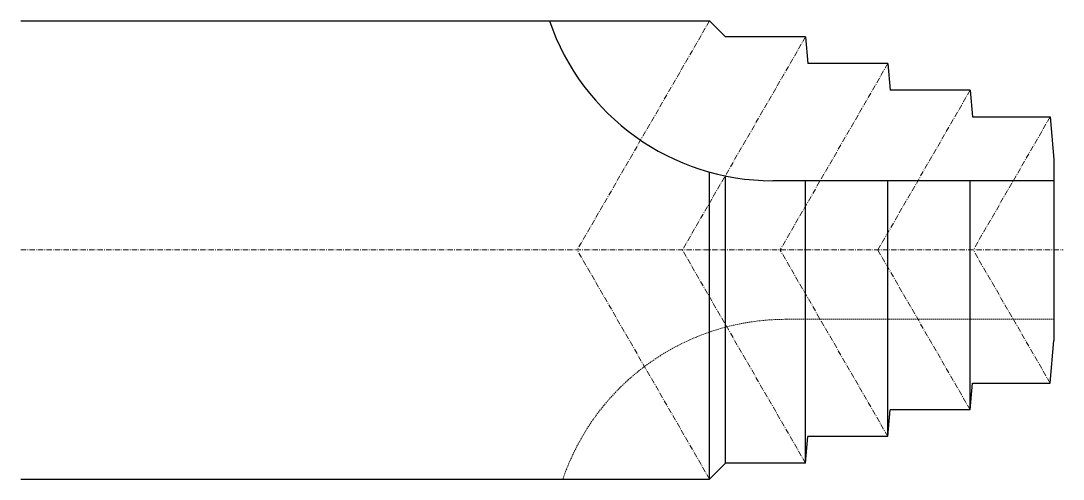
# Model space of a CAD drawing. Header units: millimetres. Extents: x -194 to 2, y -43 to 43.
import ezdxf

# ---------------------------------------------------------------- set-up
doc = ezdxf.new("R2010")
doc.units = ezdxf.units.MM
doc.linetypes.add('CENTER', pattern=[1.5, 1, -0.25, 0, -0.25])
doc.linetypes.add('HIDDEN', pattern=[0.375, 0.25, -0.125])
for name, color, linetype, lineweight in [('1', 4, 'Continuous', 30), ('3', 1, 'HIDDEN', 9), ('4', 2, 'CENTER', 9)]:
    doc.layers.add(name, color=color, linetype=linetype, lineweight=lineweight)

msp = doc.modelspace()

# ---------------------------------------------------------------- linework, layer by layer
at = {"layer": '1'}
for p, q in [((-193.7, 43), (-64.57, 43)), ((-61.57, 40), (-64.57, 43)), ((-46.57, 40), (-61.57, 40)), ((-46.57, 40), (-46.14, 35)), ((-31.14, 35), (-46.14, 35)), ((-31.14, 35), (-30.7, 30)), ((-15.7, 30), (-30.7, 30)), ((-15.7, 30), (-15.26, 25)), ((-15.26, 25), (-0.7, 25)), ((-0.7, 25), (0, 17)), ((0, 17), (0, -17)), ((-64.57, -43), (-64.57, 14.62)), ((-61.57, -40), (-61.57, 13.89)), ((0, 13), (-52.73, 13)), ((-46.57, -40), (-46.57, 13)), ((-31.14, -35), (-31.14, 13)), ((-15.7, -30), (-15.7, 13)), ((-0.7, -25), (0, -17)), ((-15.7, -30), (-15.26, -25)), ((-15.26, -25), (-0.7, -25)), ((-31.14, -35), (-30.7, -30)), ((-15.7, -30), (-30.7, -30)), ((-46.57, -40), (-46.14, -35)), ((-31.14, -35), (-46.14, -35)), ((-61.57, -40), (-64.57, -43)), ((-46.57, -40), (-61.57, -40)), ((-193.7, -43), (-64.57, -43))]:
    msp.add_line(p, q, dxfattribs=at)
msp.add_arc((-52.73, 57.18), 44.18, 198.7241, 270, dxfattribs=at)
at = {"layer": '3'}
msp.add_line((0, -13), (-50.23, -13), dxfattribs=at)
msp.add_arc((-50.23, -57.18), 44.18, 90, 161.2759, dxfattribs=at)
at = {"layer": '4'}
for p, q in [((-64.57, 43), (-89.4, 0)), ((-46.57, 40), (-69.67, 0)), ((-31.14, 35), (-51.34, 0)), ((-15.7, 30), (-33.02, 0)), ((-0.7, 25), (-15.13, 0)), ((-193.7, 0), (1.72, 0)), ((-64.57, -43), (-89.4, 0)), ((-46.57, -40), (-69.67, 0)), ((-31.14, -35), (-51.34, 0)), ((-15.7, -30), (-33.02, 0)), ((-0.7, -25), (-15.13, 0))]:
    msp.add_line(p, q, dxfattribs=at)

doc.saveas('drawing.dxf')
